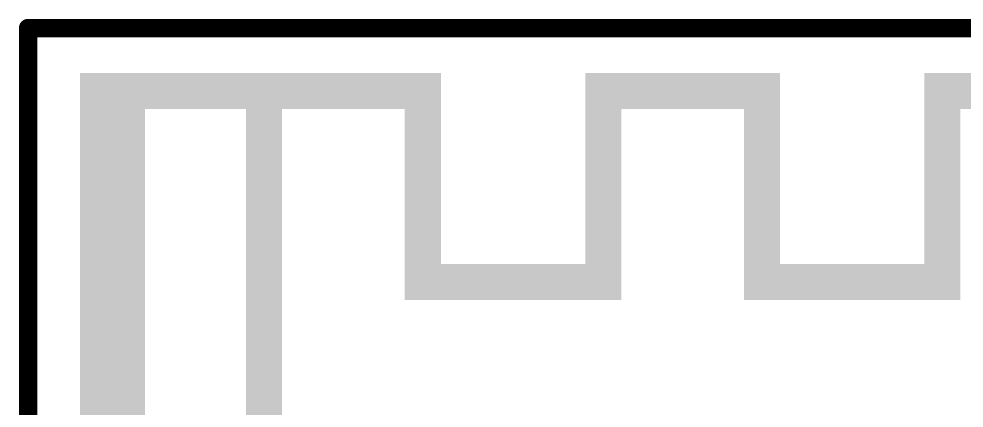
# Model space of a CAD drawing. Header units: millimetres. Extents: x 102.9 to 127.1, y 44.5 to 70.5.
# Drawn here: x 102.9 to 116, y 65.08 to 70.48 of the extents above; entities that cross this region are included whole.
import ezdxf

# ---------------------------------------------------------------- set-up
doc = ezdxf.new("R2010")
doc.units = ezdxf.units.MM
for name, color, linetype in [('BottomLayer', 5, 'Continuous'), ('KeepOutLayer', 6, 'Continuous'), ('TopLayer', 1, 'Continuous'), ('TopOverlay', 2, 'Continuous')]:
    doc.layers.add(name, color=color, linetype=linetype)

# ---------------------------------------------------------------- blocks, each defined once
blk = doc.blocks.new('A_______W_F__13')
at = {"layer": 'TopLayer'}
for points in [[(-2.55, 4.775), (2.45, 4.775), (-2.55, 5.275), (2.45, 5.275)], [(4.45, 4.775), (7.15, 4.775), (4.45, 5.275), (7.15, 5.275)], [(9.15, 4.775), (11.85, 4.775), (9.15, 5.275), (11.85, 5.275)], [(6.65, 2.125), (7.15, 2.125), (6.65, 5), (7.15, 5)], [(-2.55, 0.1), (-1.65, 0.1), (-2.55, 4.9), (-1.65, 4.9)], [(-0.25, -0.2), (0.25, -0.2), (-0.25, 4.9), (0.25, 4.9)], [(1.95, 2.125), (2.45, 2.125), (1.95, 4.9), (2.45, 4.9)], [(4.45, 2.125), (4.95, 2.125), (4.45, 4.9), (4.95, 4.9)], [(9.15, 2.125), (9.65, 2.125), (9.15, 4.9), (9.65, 4.9)], [(2.3, 2.125), (4.6, 2.125), (2.3, 2.625), (4.6, 2.625)], [(6.9, 2.125), (9.4, 2.125), (6.9, 2.625), (9.4, 2.625)]]:
    blk.add_solid(points, dxfattribs=at)
at = {"layer": 'TopOverlay', "const_width": 0.1}
for points in [[(-3.25, 5.875), (13.025, 5.875)], [(-3.25, 0.375), (-3.25, 5.875)]]:
    blk.add_lwpolyline(points, dxfattribs=at)
at = {"layer": 'TopOverlay', "const_width": 0.05}
blk.add_lwpolyline([(-3.275, 5.875, 1), (-3.225, 5.875, 1)], format="xyb", close=True, dxfattribs=at)
blk.add_lwpolyline([(-3.275, 5.875, 1), (-3.225, 5.875, 1)], format="xyb", close=True, dxfattribs=at)

msp = doc.modelspace()

# ---------------------------------------------------------------- linework, layer by layer
at = {"layer": 'BottomLayer'}
for p, q in [((103.03, 64.825), (103.03, 70.35)), ((103.03, 70.35), (119.325, 70.35))]:
    msp.add_line(p, q, dxfattribs=at)
at = {"layer": 'KeepOutLayer', "const_width": 0.254}
for points in [[(103.03, 70.35), (120.55, 70.35)], [(103.03, 47.37), (103.03, 70.35)]]:
    msp.add_lwpolyline(points, dxfattribs=at)
at = {"layer": 'KeepOutLayer', "const_width": 0.127}
msp.add_lwpolyline([(102.967, 70.35, 1), (103.094, 70.35, 1)], format="xyb", close=True, dxfattribs=at)
msp.add_lwpolyline([(102.967, 70.35, 1), (103.094, 70.35, 1)], format="xyb", close=True, dxfattribs=at)
at = {"layer": 'TopLayer'}
for p, q in [((103.03, 64.825), (103.03, 70.35)), ((103.03, 70.35), (119.325, 70.35))]:
    msp.add_line(p, q, dxfattribs=at)

# ---------------------------------------------------------------- block references
at = {"rotation": 360}
msp.add_blockref('A_______W_F__13', (106.3, 64.45), dxfattribs=at)

doc.saveas('drawing.dxf')
